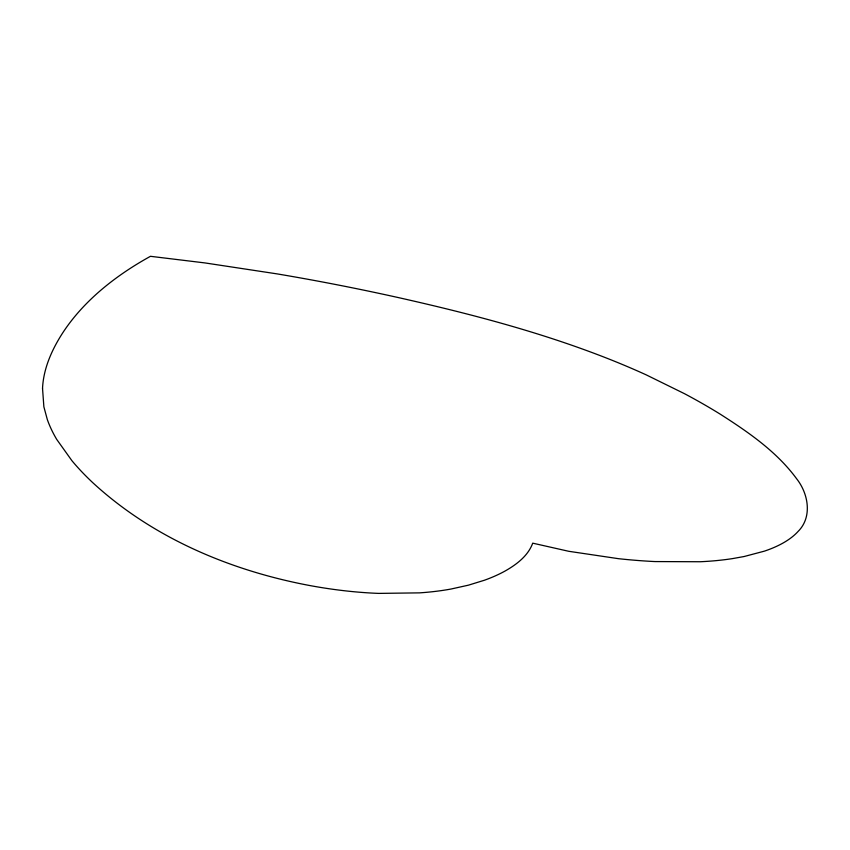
<?xml version="1.0" encoding="UTF-8"?>
<svg xmlns="http://www.w3.org/2000/svg" width="850" height="850" viewBox="0 0 850 850"><rect width="100%" height="100%" fill="white"/><g stroke="black" fill="none" stroke-linecap="round" stroke-linejoin="round"><path stroke-width="1.27" d="M42.532 388.354L43.871 406.799L47.313 419.517A428.134 166.6 11.3 0 0 56.695 439.376L71.921 460.7A464.344 180.689 11.3 0 0 93.022 482.917C152.394 537.529 229.288 570.148 307.902 585.183A199.792 77.743 11.3 0 0 378.749 593.396L419.592 592.864A210.513 81.919 11.3 0 0 451.095 589.018L468.414 585.172L484.319 580.274A267.92 104.252 11.3 0 0 504.911 571.126C516.407 564.623 528.009 556.006 532.727 543.161L568.767 551.299L618.492 558.684A267.92 104.252 11.3 0 0 655.106 561.574L700.219 561.744A210.513 81.919 11.3 0 0 732.636 558.588L744.143 556.516L764.309 551.172A199.792 77.743 11.3 0 0 798.023 531.516C812.653 517.013 808.361 493.616 796.641 478.773C776.698 451.616 748.393 432.172 720.343 414.237A464.344 180.689 11.3 0 0 684.388 393.635L646.138 374.829A428.134 166.6 11.3 0 0 606.964 358.243C539.909 331.957 470.039 313.735 399.882 297.925A920.731 358.275 11.3 0 0 277.259 273.913L204.956 262.926L150.471 256.307C131.378 266.826 113.199 279.129 96.911 293.654A920.731 358.275 11.3 0 0 61.37 334.985C51.297 351.061 43.424 369.166 42.532 388.354"/></g></svg>
